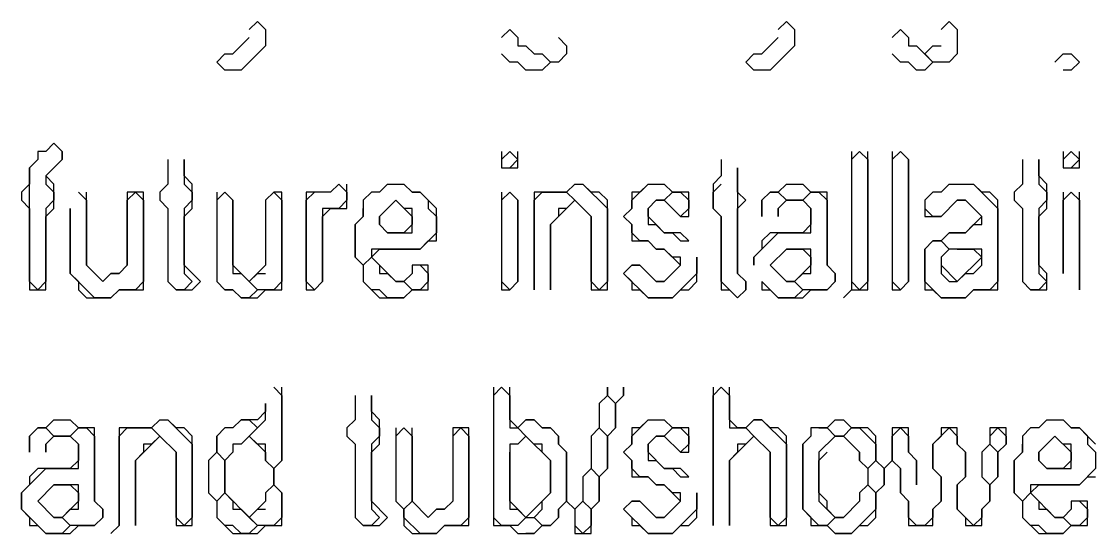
# Model space of a CAD drawing. Header units: metres. Extents: x 29 to 985, y 15 to 633.
# Drawn here: x 257.65 to 283.43, y 79.41 to 91.76 of the extents above; entities that cross this region are included whole.
import ezdxf

# ---------------------------------------------------------------- set-up
doc = ezdxf.new("R2010")
doc.units = ezdxf.units.M
doc.layers.add('ORIGINAL_DRAWING', color=8, linetype='CONTINUOUS')

msp = doc.modelspace()

# ---------------------------------------------------------------- linework, layer by layer
at = {"layer": 'ORIGINAL_DRAWING'}
for points in [[(263.137, 91.569), (263.333, 91.765), (263.529, 91.569), (263.529, 91.176), (262.941, 90.588), (262.549, 90.588), (262.353, 90.784), (262.549, 90.98), (262.745, 90.98), (263.137, 91.373)], [(269.216, 91.373), (269.412, 91.569), (269.608, 91.373), (269.608, 91.176), (269.804, 91.176), (270, 90.98), (270.196, 90.98), (270.392, 90.784), (270.196, 90.588), (269.804, 90.588), (269.608, 90.784), (269.412, 90.784), (269.216, 90.98)], [(275.882, 91.569), (276.078, 91.765), (276.275, 91.569), (276.275, 91.176), (275.686, 90.588), (275.294, 90.588), (275.098, 90.784), (275.294, 90.98), (275.49, 90.98), (275.882, 91.373)], [(278.627, 91.373), (278.824, 91.569), (279.02, 91.373), (279.02, 91.176), (279.216, 91.176), (279.608, 90.784), (279.412, 90.588), (279.216, 90.588), (279.02, 90.784), (278.824, 90.784), (278.627, 90.98)], [(279.804, 91.569), (280, 91.765), (280.196, 91.569), (280.196, 90.98), (280, 90.784), (279.608, 90.784), (279.412, 90.98), (279.608, 91.176), (279.804, 91.176)], [(270.588, 91.373), (270.784, 91.176), (270.784, 90.98), (270.588, 90.784), (270.392, 90.784), (270.196, 90.98)], [(282.549, 90.784), (282.745, 90.98), (282.941, 90.98), (283.137, 90.784), (282.941, 90.588), (282.745, 90.588)], [(258.431, 88.824), (258.235, 88.627), (258.039, 88.627), (258.039, 88.431), (257.843, 88.235), (257.843, 87.843), (257.647, 87.647), (257.647, 87.451), (257.843, 87.255), (257.843, 85.294), (258.235, 85.294), (258.235, 87.059), (258.431, 87.255), (258.431, 87.843), (258.235, 88.039), (258.627, 88.431), (258.627, 88.627)], [(258.431, 88.824), (258.627, 88.627), (258.627, 88.431), (258.235, 88.039), (258.235, 87.843), (258.431, 87.647), (258.431, 87.451), (258.235, 87.255), (258.235, 85.49), (258.039, 85.294), (257.843, 85.49), (257.843, 88.235)], [(269.216, 88.431), (269.412, 88.627), (269.608, 88.431), (269.412, 88.235)], [(269.216, 88.627), (269.216, 88.235), (269.608, 88.235), (269.608, 88.627)], [(277.647, 88.627), (277.647, 85.294), (277.451, 85.098), (277.647, 85.294), (278.039, 85.294), (278.039, 88.627)], [(277.647, 88.431), (277.843, 88.627), (278.039, 88.431), (278.039, 85.49), (277.843, 85.294), (277.647, 85.49)], [(278.627, 88.431), (278.824, 88.627), (279.02, 88.431), (279.02, 85.49), (278.824, 85.294), (278.627, 85.49)], [(278.627, 88.627), (278.627, 85.294), (278.824, 85.294), (279.02, 85.49), (279.02, 88.431), (278.824, 88.627)], [(282.745, 88.431), (282.941, 88.627), (283.137, 88.431), (282.941, 88.235)], [(282.745, 88.627), (282.745, 88.235), (283.137, 88.235), (283.137, 88.627)], [(261.176, 88.431), (261.176, 87.843), (260.98, 87.647), (260.98, 87.451), (261.176, 87.255), (261.176, 85.49), (261.373, 85.294), (261.765, 85.294), (261.961, 85.49), (261.569, 85.882), (261.569, 87.059), (261.765, 87.255), (261.765, 87.843), (261.569, 88.039), (261.569, 88.431), (261.569, 87.843), (261.765, 87.647), (261.765, 87.451), (261.569, 87.255), (261.569, 85.686), (261.765, 85.49), (261.569, 85.294), (261.373, 85.294), (261.176, 85.49)], [(274.51, 88.431), (274.51, 88.039), (274.314, 87.843), (274.314, 87.255), (274.51, 87.059), (274.51, 85.294), (274.706, 85.294), (274.902, 85.098), (275.098, 85.294), (275.098, 85.49), (274.902, 85.686), (274.902, 87.255), (275.098, 87.451), (274.902, 87.647), (274.902, 88.235), (274.902, 85.686), (275.098, 85.49), (275.098, 85.294), (274.902, 85.098), (274.51, 85.49), (274.51, 87.059), (274.314, 87.255), (274.314, 87.647), (274.51, 87.843)], [(281.765, 88.431), (281.765, 87.843), (281.569, 87.647), (281.569, 87.451), (281.765, 87.255), (281.765, 85.49), (281.961, 85.294), (282.353, 85.294), (282.353, 85.686), (282.157, 85.882), (282.157, 87.059), (282.353, 87.255), (282.353, 87.843), (282.157, 88.039), (282.157, 88.431), (282.157, 87.843), (282.353, 87.647), (282.353, 87.451), (282.157, 87.255), (282.157, 85.686), (282.353, 85.49), (282.157, 85.294), (281.961, 85.294), (281.765, 85.49)], [(265.098, 87.647), (265.294, 87.843), (265.49, 87.647), (265.49, 87.451), (265.294, 87.255), (264.902, 87.255), (264.902, 85.49), (264.706, 85.294), (264.51, 85.49), (264.51, 87.451), (264.706, 87.647)], [(265.294, 87.843), (265.098, 87.647), (264.51, 87.647), (264.51, 85.294), (264.706, 85.294), (264.902, 85.49), (264.902, 87.059), (265.098, 87.255), (265.49, 87.255), (265.49, 87.843)], [(266.471, 87.843), (266.863, 87.843), (267.059, 87.647), (267.255, 87.647), (267.451, 87.451), (267.451, 87.255), (267.647, 87.059), (267.647, 86.667), (267.255, 86.275), (266.078, 86.275), (266.078, 86.078), (265.882, 85.882), (265.686, 86.078), (265.686, 86.863), (265.882, 87.059), (265.882, 87.255)], [(266.471, 87.843), (266.275, 87.647), (266.078, 87.647), (265.882, 87.451), (265.882, 87.059), (265.686, 86.863), (265.686, 86.078), (265.882, 85.882), (265.882, 85.49), (266.275, 85.098), (266.863, 85.098), (267.059, 85.294), (267.451, 85.294), (267.451, 85.882), (267.059, 85.882), (267.059, 85.686), (266.863, 85.49), (266.667, 85.49), (266.078, 86.078), (266.275, 86.275), (267.255, 86.275), (267.451, 86.471), (267.647, 86.471), (267.647, 87.255), (267.255, 87.647), (267.059, 87.647), (266.863, 87.843)], [(270.98, 87.843), (270.784, 87.647), (270, 87.647), (270, 85.294), (270, 87.451), (270.196, 87.647), (270.784, 87.647), (270.98, 87.451), (270.784, 87.255), (270.588, 87.255), (270.588, 87.059), (270.392, 86.863), (270.392, 85.294), (270.392, 86.863), (270.98, 87.451), (271.373, 87.059), (271.373, 85.294), (271.765, 85.294), (271.765, 87.451), (271.569, 87.647), (271.373, 87.647), (271.176, 87.843)], [(270.784, 87.647), (270.98, 87.843), (271.176, 87.843), (271.765, 87.255), (271.765, 85.49), (271.569, 85.294), (271.373, 85.49), (271.373, 87.059)], [(272.745, 87.843), (272.549, 87.647), (272.353, 87.647), (272.353, 87.255), (272.157, 87.059), (272.353, 86.863), (272.353, 86.471), (272.745, 86.471), (272.941, 86.275), (273.137, 86.275), (273.529, 85.882), (273.137, 85.49), (272.941, 85.49), (272.549, 85.882), (272.353, 85.882), (272.157, 85.686), (272.353, 85.49), (272.353, 85.294), (272.549, 85.294), (272.745, 85.098), (273.333, 85.098), (273.529, 85.294), (273.725, 85.294), (273.922, 85.49), (273.922, 86.078), (273.922, 85.686), (273.333, 85.098), (272.745, 85.098), (272.157, 85.686), (272.353, 85.882), (272.549, 85.882), (272.941, 85.49), (273.137, 85.49), (273.529, 85.882), (273.529, 86.078), (273.333, 86.078), (273.137, 86.275), (272.941, 86.275), (272.745, 86.471), (272.549, 86.471), (272.353, 86.667), (272.353, 86.863), (272.157, 87.059), (272.353, 87.255), (272.353, 87.451), (272.745, 87.843), (273.137, 87.843), (273.333, 87.647), (273.137, 87.451), (272.941, 87.451), (272.745, 87.255), (272.745, 86.863), (272.941, 86.863), (273.137, 86.667), (273.333, 86.667), (273.529, 86.471), (273.725, 86.471), (273.529, 86.667), (273.137, 86.667), (272.745, 87.059), (272.745, 87.255), (272.941, 87.451), (273.137, 87.451), (273.529, 87.059), (273.725, 87.059), (273.725, 87.647), (273.333, 87.647), (273.137, 87.843)], [(276.078, 87.843), (275.882, 87.647), (275.686, 87.647), (275.49, 87.451), (275.49, 87.059), (275.49, 87.451), (275.686, 87.647), (275.882, 87.647), (276.078, 87.451), (275.882, 87.255), (275.882, 87.059), (275.882, 87.255), (276.078, 87.451), (276.471, 87.451), (276.667, 87.255), (276.667, 86.863), (276.471, 86.667), (275.686, 86.667), (275.49, 86.471), (275.49, 86.275), (275.294, 86.078), (275.294, 85.882), (275.294, 86.078), (275.882, 86.667), (276.667, 86.667), (276.667, 87.255), (276.471, 87.451), (276.667, 87.647), (276.863, 87.647), (277.059, 87.451), (277.059, 85.882), (277.255, 85.686), (277.255, 85.49), (277.059, 85.294), (276.471, 85.294), (276.275, 85.49), (276.471, 85.686), (276.667, 85.686), (276.667, 86.275), (276.078, 86.275), (275.686, 85.882), (276.078, 85.49), (276.275, 85.49), (276.471, 85.294), (276.275, 85.098), (275.882, 85.098), (275.49, 85.49), (275.49, 85.294), (275.686, 85.294), (275.882, 85.098), (276.471, 85.098), (276.667, 85.294), (277.059, 85.294), (277.255, 85.49), (277.255, 85.686), (277.059, 85.882), (277.059, 87.647), (276.667, 87.647), (276.471, 87.843)], [(275.882, 87.647), (276.078, 87.843), (276.471, 87.843), (276.667, 87.647), (276.471, 87.451), (276.078, 87.451)], [(280, 87.843), (280.588, 87.843), (281.176, 87.255), (281.176, 85.49), (280.98, 85.294), (280.588, 85.294), (280.392, 85.098), (279.804, 85.098), (279.412, 85.49), (279.412, 86.275), (279.608, 86.471), (279.804, 86.471), (280, 86.275), (279.804, 86.078), (279.804, 85.686), (280, 85.49), (280.196, 85.49), (280.392, 85.686), (280.588, 85.686), (280.784, 85.882), (280.784, 86.275), (280, 86.275), (279.804, 86.471), (280, 86.667), (280.392, 86.667), (280.588, 86.863), (280.784, 86.863), (280.784, 87.059), (280.392, 87.451), (280.196, 87.451), (279.804, 87.059), (279.608, 87.059), (279.412, 87.255)], [(280, 87.843), (279.804, 87.647), (279.608, 87.647), (279.412, 87.451), (279.412, 87.059), (279.804, 87.059), (280.196, 87.451), (280.392, 87.451), (280.784, 87.059), (280.392, 86.667), (280, 86.667), (279.804, 86.471), (279.608, 86.471), (279.412, 86.275), (279.412, 85.294), (279.608, 85.294), (279.804, 85.098), (280.392, 85.098), (280.588, 85.294), (281.176, 85.294), (281.176, 87.451), (280.98, 87.647), (280.784, 87.647), (280.588, 87.843)], [(259.02, 87.647), (259.216, 87.451), (259.216, 85.882), (259.608, 85.49), (259.804, 85.686), (260, 85.686), (260.196, 85.882), (260.196, 87.451), (260.392, 87.647), (260.588, 87.451), (260.588, 85.49), (260.392, 85.294), (260, 85.294), (259.804, 85.098), (259.412, 85.098), (258.824, 85.686), (258.824, 87.255), (258.824, 85.686), (259.02, 85.49), (259.02, 85.294), (259.216, 85.098), (259.804, 85.098), (260, 85.294), (260.588, 85.294), (260.588, 87.647), (260.196, 87.647), (260.196, 85.882), (260, 85.686), (259.804, 85.686), (259.608, 85.49), (259.216, 85.882), (259.216, 87.647)], [(262.353, 87.451), (262.549, 87.647), (262.745, 87.451), (262.745, 85.686), (262.941, 85.686), (263.333, 85.294), (263.137, 85.098), (262.941, 85.098), (262.745, 85.294), (262.549, 85.294), (262.353, 85.49)], [(262.353, 87.647), (262.353, 85.49), (262.549, 85.294), (262.745, 85.294), (262.941, 85.098), (263.333, 85.098), (263.529, 85.294), (263.922, 85.294), (263.922, 87.647), (263.725, 87.647), (263.529, 87.451), (263.529, 85.882), (263.137, 85.49), (262.745, 85.882), (262.745, 87.451), (262.549, 87.647)], [(263.529, 87.451), (263.725, 87.647), (263.922, 87.451), (263.922, 85.49), (263.725, 85.294), (263.333, 85.294), (263.137, 85.49), (263.333, 85.686), (263.529, 85.686)], [(266.667, 87.451), (267.059, 87.059), (267.059, 86.863), (266.863, 86.667), (266.471, 86.667), (266.275, 86.863), (266.275, 87.059)], [(266.667, 87.451), (266.275, 87.059), (266.275, 86.863), (266.471, 86.667), (267.059, 86.667), (267.059, 87.255), (266.863, 87.255)], [(269.216, 87.451), (269.412, 87.647), (269.608, 87.451), (269.608, 85.49), (269.412, 85.294), (269.216, 85.49)], [(269.216, 87.647), (269.216, 85.294), (269.412, 85.294), (269.608, 85.49), (269.608, 87.451), (269.412, 87.647)], [(273.137, 87.451), (273.333, 87.647), (273.529, 87.647), (273.725, 87.451), (273.725, 87.255), (273.529, 87.059)], [(282.745, 87.647), (282.745, 85.686), (282.745, 87.451), (282.941, 87.647), (283.137, 87.451), (283.137, 85.294), (283.137, 87.647)], [(276.078, 86.275), (276.471, 86.275), (276.667, 86.078), (276.667, 85.882), (276.275, 85.49), (276.078, 85.49), (275.686, 85.882)], [(280.196, 86.275), (280.588, 86.275), (280.784, 86.078), (280.196, 85.49), (279.804, 85.882)], [(265.882, 85.882), (266.078, 86.078), (266.275, 85.882), (266.275, 85.686), (266.471, 85.686), (266.667, 85.49), (266.863, 85.49), (267.059, 85.294), (266.863, 85.098), (266.471, 85.098), (266.275, 85.294), (266.078, 85.294), (265.882, 85.49)], [(267.255, 85.882), (267.451, 85.686), (267.451, 85.49), (267.255, 85.294), (267.059, 85.294), (266.863, 85.49)], [(263.725, 82.941), (263.922, 82.745), (263.922, 81.176), (263.725, 80.98), (263.529, 81.176), (263.529, 81.569), (263.333, 81.569), (263.137, 81.765), (263.529, 82.157), (263.529, 82.549), (263.529, 82.353), (263.333, 82.157), (262.941, 82.157), (262.745, 81.961), (262.549, 81.961), (262.353, 81.765), (262.353, 81.373), (262.157, 81.176), (262.157, 80.392), (262.353, 80.196), (262.353, 79.804), (262.745, 79.412), (263.333, 79.412), (263.529, 79.608), (263.922, 79.608), (263.922, 80.392), (263.725, 80.588), (263.725, 80.98), (263.922, 81.176), (263.922, 82.941)], [(269.02, 82.745), (269.216, 82.941), (269.412, 82.745), (269.412, 81.961), (269.608, 81.961), (269.804, 81.765), (269.608, 81.569), (269.412, 81.569), (269.412, 80), (269.608, 80), (269.804, 79.804), (269.608, 79.608), (269.216, 79.608), (269.02, 79.804)], [(269.02, 82.941), (269.02, 79.608), (269.412, 79.608), (269.608, 79.412), (270, 79.412), (270.196, 79.608), (270.392, 79.608), (270.588, 79.804), (270.588, 80), (270.784, 80.196), (270.98, 80), (270.98, 79.412), (271.373, 79.412), (271.373, 80), (271.569, 80.196), (271.569, 80.784), (271.765, 80.98), (271.765, 81.765), (271.961, 81.961), (271.961, 82.549), (272.157, 82.745), (272.157, 82.941), (272.157, 82.745), (271.961, 82.549), (271.765, 82.745), (271.765, 82.941), (271.765, 82.745), (271.569, 82.549), (271.569, 81.961), (271.373, 81.765), (271.373, 80.98), (271.176, 80.784), (271.176, 80.196), (270.98, 80), (270.784, 80.196), (270.784, 81.373), (270.588, 81.569), (270.588, 81.765), (270.392, 81.961), (270.196, 81.961), (270, 82.157), (269.804, 82.157), (269.608, 81.961), (269.412, 82.157), (269.412, 82.941)], [(274.314, 82.941), (274.314, 79.608), (274.314, 82.745), (274.51, 82.941), (274.706, 82.745), (274.706, 81.961), (275.098, 81.961), (275.294, 81.765), (275.098, 81.569), (274.902, 81.569), (274.902, 81.373), (274.706, 81.176), (274.706, 79.608), (274.706, 81.176), (275.294, 81.765), (275.686, 81.373), (275.686, 79.608), (276.078, 79.608), (276.078, 81.765), (275.882, 81.961), (275.686, 81.961), (275.49, 82.157), (275.294, 82.157), (275.098, 81.961), (274.902, 81.961), (274.706, 82.157), (274.706, 82.941)], [(265.686, 82.745), (265.686, 82.157), (265.49, 81.961), (265.49, 81.765), (265.686, 81.569), (265.686, 79.804), (265.882, 79.608), (266.275, 79.608), (266.471, 79.804), (266.078, 80.196), (266.078, 81.373), (266.275, 81.569), (266.275, 82.157), (266.078, 82.353), (266.078, 82.745), (266.078, 82.157), (266.275, 81.961), (266.275, 81.765), (266.078, 81.569), (266.078, 80), (266.275, 79.804), (266.078, 79.608), (265.882, 79.608), (265.686, 79.804)], [(271.569, 82.549), (271.765, 82.745), (271.961, 82.549), (271.961, 81.961), (271.765, 81.765), (271.569, 81.961)], [(258.431, 82.157), (258.235, 81.961), (258.039, 81.961), (257.843, 81.765), (257.843, 81.373), (257.843, 81.765), (258.039, 81.961), (258.235, 81.961), (258.431, 81.765), (258.235, 81.569), (258.235, 81.373), (258.235, 81.569), (258.431, 81.765), (258.824, 81.765), (259.02, 81.569), (259.02, 81.176), (258.824, 80.98), (258.039, 80.98), (257.843, 80.784), (257.843, 80.588), (257.647, 80.392), (257.647, 80), (257.843, 79.804), (257.843, 79.608), (258.039, 79.608), (258.235, 79.412), (258.824, 79.412), (259.02, 79.608), (259.412, 79.608), (259.608, 79.804), (259.608, 80), (259.412, 80.196), (259.412, 81.961), (259.02, 81.961), (258.824, 82.157)], [(258.235, 81.961), (258.431, 82.157), (258.824, 82.157), (259.02, 81.961), (258.824, 81.765), (258.431, 81.765)], [(260.98, 82.157), (260.784, 81.961), (260, 81.961), (260, 79.608), (259.804, 79.412), (260, 79.608), (260, 81.765), (260.196, 81.961), (260.784, 81.961), (260.98, 81.765), (260.784, 81.569), (260.588, 81.569), (260.588, 81.373), (260.392, 81.176), (260.392, 79.608), (260.392, 81.176), (260.98, 81.765), (261.373, 81.373), (261.373, 79.608), (261.765, 79.608), (261.765, 81.765), (261.569, 81.961), (261.373, 81.961), (261.176, 82.157)], [(260.784, 81.961), (260.98, 82.157), (261.176, 82.157), (261.765, 81.569), (261.765, 79.804), (261.569, 79.608), (261.373, 79.804), (261.373, 81.373)], [(262.745, 81.961), (262.941, 82.157), (263.137, 82.157), (263.333, 81.961), (262.941, 81.569), (262.745, 81.569), (262.745, 81.373), (262.549, 81.176), (262.353, 81.373), (262.353, 81.765), (262.549, 81.961)], [(269.608, 81.961), (269.804, 82.157), (270, 82.157), (270.196, 81.961), (270.392, 81.961), (270.588, 81.765), (270.588, 81.569), (270.784, 81.373), (270.784, 80.196), (270.588, 80), (270.588, 79.804), (270.392, 79.608), (270.196, 79.608), (270, 79.804), (270.196, 80), (270.196, 80.196), (270.392, 80.392), (270.392, 81.176), (270.196, 81.373), (270.196, 81.569), (270, 81.569)], [(272.745, 82.157), (272.549, 81.961), (272.353, 81.961), (272.353, 81.569), (272.157, 81.373), (272.353, 81.176), (272.353, 80.784), (272.745, 80.784), (272.941, 80.588), (273.137, 80.588), (273.529, 80.196), (273.137, 79.804), (272.941, 79.804), (272.549, 80.196), (272.353, 80.196), (272.157, 80), (272.353, 79.804), (272.353, 79.608), (272.549, 79.608), (272.745, 79.412), (273.333, 79.412), (273.529, 79.608), (273.725, 79.608), (273.922, 79.804), (273.922, 80.392), (273.922, 80), (273.333, 79.412), (272.745, 79.412), (272.157, 80), (272.353, 80.196), (272.549, 80.196), (272.941, 79.804), (273.137, 79.804), (273.529, 80.196), (273.529, 80.392), (273.333, 80.392), (273.137, 80.588), (272.941, 80.588), (272.745, 80.784), (272.549, 80.784), (272.353, 80.98), (272.353, 81.176), (272.157, 81.373), (272.353, 81.569), (272.353, 81.765), (272.745, 82.157), (273.137, 82.157), (273.333, 81.961), (273.137, 81.765), (272.941, 81.765), (272.745, 81.569), (272.745, 81.176), (272.941, 81.176), (273.137, 80.98), (273.333, 80.98), (273.529, 80.784), (273.725, 80.784), (273.529, 80.98), (273.137, 80.98), (272.745, 81.373), (272.745, 81.569), (272.941, 81.765), (273.137, 81.765), (273.529, 81.373), (273.725, 81.373), (273.725, 81.961), (273.333, 81.961), (273.137, 82.157)], [(275.098, 81.961), (275.294, 82.157), (275.49, 82.157), (276.078, 81.569), (276.078, 79.804), (275.882, 79.608), (275.686, 79.804), (275.686, 81.373)], [(277.255, 82.157), (277.059, 81.961), (276.667, 81.961), (276.667, 81.765), (276.471, 81.569), (276.471, 80), (276.667, 79.804), (276.667, 79.608), (277.059, 79.608), (277.255, 79.412), (277.647, 79.412), (277.843, 79.608), (278.039, 79.608), (278.235, 79.804), (278.235, 80.392), (278.431, 80.588), (278.431, 80.98), (278.627, 81.176), (278.824, 80.98), (278.824, 80.392), (279.02, 80.196), (279.02, 79.608), (279.608, 79.608), (279.608, 80), (279.804, 80.196), (279.804, 80.784), (279.608, 80.98), (279.608, 81.569), (280, 81.961), (280.196, 81.765), (280.196, 81.569), (280.392, 81.373), (280.392, 80.784), (280.196, 80.588), (280.196, 80), (280.392, 79.804), (280.392, 79.608), (280.784, 79.608), (280.784, 80), (280.98, 80.196), (280.98, 80.588), (281.176, 80.784), (281.176, 81.373), (281.373, 81.569), (281.373, 81.961), (280.98, 81.961), (280.98, 81.569), (280.784, 81.373), (280.784, 80.784), (280.98, 80.588), (280.98, 80.196), (280.784, 80), (280.784, 79.804), (280.588, 79.608), (280.196, 80), (280.196, 80.588), (280.392, 80.784), (280.392, 81.373), (280.196, 81.569), (280.196, 81.961), (279.804, 81.961), (279.804, 81.765), (279.608, 81.569), (279.608, 80.98), (279.804, 80.784), (279.804, 80.196), (279.608, 80), (279.608, 79.804), (279.412, 79.608), (279.216, 79.608), (279.02, 79.804), (279.02, 80.196), (278.824, 80.392), (278.824, 80.98), (278.627, 81.176), (278.627, 81.765), (278.824, 81.961), (279.02, 81.765), (279.02, 81.373), (279.216, 81.176), (279.216, 80.588), (279.216, 81.176), (279.02, 81.373), (279.02, 81.961), (278.627, 81.961), (278.627, 81.176), (278.431, 80.98), (278.235, 81.176), (278.235, 81.765), (278.039, 81.961), (277.647, 81.961), (277.451, 82.157)], [(277.059, 81.961), (277.255, 82.157), (277.451, 82.157), (277.647, 81.961), (277.451, 81.765), (277.255, 81.765)], [(282.353, 82.157), (282.745, 82.157), (282.941, 81.961), (283.137, 81.961), (283.333, 81.765), (283.333, 81.569), (283.529, 81.373), (283.529, 80.98), (283.137, 80.588), (281.961, 80.588), (281.961, 80.392), (281.765, 80.196), (281.569, 80.392), (281.569, 81.176), (281.765, 81.373), (281.765, 81.569)], [(282.353, 82.157), (282.157, 81.961), (281.961, 81.961), (281.765, 81.765), (281.765, 81.373), (281.569, 81.176), (281.569, 80.392), (281.765, 80.196), (281.765, 79.804), (282.157, 79.412), (282.745, 79.412), (282.941, 79.608), (283.333, 79.608), (283.333, 80.196), (282.941, 80.196), (282.941, 80), (282.745, 79.804), (282.549, 79.804), (281.961, 80.392), (282.157, 80.588), (283.137, 80.588), (283.333, 80.784), (283.529, 80.784)], [(283.529, 81.569), (283.137, 81.961), (282.941, 81.961), (282.745, 82.157)], [(258.824, 81.765), (259.02, 81.961), (259.216, 81.961), (259.412, 81.765), (259.412, 80.196), (259.608, 80), (259.608, 79.804), (259.412, 79.608), (258.824, 79.608), (258.627, 79.804), (258.824, 80), (259.02, 80), (259.02, 80.588), (258.431, 80.588), (258.039, 80.196), (258.431, 79.804), (258.627, 79.804), (258.824, 79.608), (258.627, 79.412), (258.235, 79.412), (257.647, 80), (257.647, 80.392), (258.235, 80.98), (259.02, 80.98), (259.02, 81.569)], [(263.137, 81.765), (263.529, 81.373), (263.529, 81.176), (263.725, 80.98), (263.725, 80.588), (263.529, 80.392), (263.529, 80.196), (263.137, 79.804), (262.549, 80.392), (262.549, 81.176)], [(266.667, 81.765), (266.863, 81.961), (267.059, 81.765), (267.059, 80.196), (266.863, 80), (266.667, 80.196)], [(266.667, 81.961), (266.667, 80.196), (266.863, 80), (266.863, 79.608), (267.059, 79.412), (267.647, 79.412), (267.843, 79.608), (268.431, 79.608), (268.431, 81.961), (268.039, 81.961), (268.039, 80.196), (267.843, 80), (267.647, 80), (267.451, 79.804), (267.059, 80.196), (267.059, 81.961)], [(268.039, 81.765), (268.235, 81.961), (268.431, 81.765), (268.431, 79.804), (268.235, 79.608), (267.843, 79.608), (267.647, 79.412), (267.255, 79.412), (266.863, 79.804), (266.863, 80), (267.059, 80.196), (267.451, 79.804), (267.647, 80), (267.843, 80), (268.039, 80.196)], [(269.804, 81.765), (270.392, 81.176), (270.392, 80.392), (269.804, 79.804), (269.412, 80.196), (269.412, 81.373)], [(271.373, 81.765), (271.569, 81.961), (271.765, 81.765), (271.765, 80.98), (271.569, 80.784), (271.373, 80.98)], [(273.137, 81.765), (273.333, 81.961), (273.529, 81.961), (273.725, 81.765), (273.725, 81.569), (273.529, 81.373)], [(276.863, 81.961), (277.059, 81.961), (277.255, 81.765), (276.863, 81.373), (276.863, 80.196), (277.255, 79.804), (277.059, 79.608), (276.863, 79.608), (276.471, 80), (276.471, 81.569)], [(277.059, 81.569), (277.255, 81.765), (277.451, 81.765), (277.843, 81.373), (277.843, 81.176), (278.039, 80.98), (278.039, 80.588), (277.843, 80.392), (277.843, 80.196), (277.451, 79.804), (277.255, 79.804), (277.059, 80), (277.059, 80.196), (276.863, 80.392), (276.863, 81.176), (277.059, 81.373)], [(277.451, 81.765), (277.647, 81.961), (277.843, 81.961), (278.235, 81.569), (278.235, 81.176), (278.039, 80.98), (277.843, 81.176), (277.843, 81.373)], [(280.98, 81.765), (281.176, 81.961), (281.373, 81.765), (281.373, 81.569), (281.176, 81.373), (280.98, 81.569)], [(282.549, 81.765), (282.941, 81.373), (282.941, 81.176), (282.745, 80.98), (282.353, 80.98), (282.157, 81.176), (282.157, 81.373)], [(282.549, 81.765), (282.157, 81.373), (282.157, 81.176), (282.353, 80.98), (282.941, 80.98), (282.941, 81.569), (282.745, 81.569)], [(280.784, 81.373), (280.98, 81.569), (281.176, 81.373), (281.176, 80.784), (280.98, 80.588), (280.784, 80.784)], [(262.157, 81.176), (262.353, 81.373), (262.549, 81.176), (262.549, 80.392), (262.353, 80.196), (262.157, 80.392)], [(271.176, 80.784), (271.373, 80.98), (271.569, 80.784), (271.569, 80.196), (271.373, 80), (271.176, 80.196)], [(278.039, 80.98), (278.235, 81.176), (278.431, 80.98), (278.431, 80.588), (278.235, 80.392), (278.039, 80.588)], [(258.431, 80.588), (258.824, 80.588), (259.02, 80.392), (259.02, 80.196), (258.627, 79.804), (258.431, 79.804), (258.039, 80.196)], [(263.529, 80.392), (263.725, 80.588), (263.922, 80.392), (263.922, 79.804), (263.725, 79.608), (263.333, 79.608), (263.137, 79.804), (263.333, 80), (263.529, 80)], [(277.843, 80.392), (278.039, 80.588), (278.235, 80.392), (278.235, 80), (277.647, 79.412), (277.255, 79.412), (277.059, 79.608), (277.255, 79.804), (277.451, 79.804), (277.843, 80.196)], [(262.353, 80.196), (262.549, 80.392), (262.745, 80.196), (262.745, 80), (262.941, 80), (263.333, 79.608), (263.137, 79.412), (262.941, 79.412), (262.745, 79.608), (262.549, 79.608), (262.353, 79.804)], [(270.98, 80), (271.176, 80.196), (271.373, 80), (271.373, 79.608), (271.176, 79.412), (270.98, 79.608)], [(281.765, 80.196), (281.961, 80.392), (282.157, 80.196), (282.157, 80), (282.353, 80), (282.549, 79.804), (282.745, 79.804), (282.941, 79.608), (282.745, 79.412), (282.353, 79.412), (282.157, 79.608), (281.961, 79.608), (281.765, 79.804)], [(283.137, 80.196), (283.333, 80), (283.333, 79.804), (283.137, 79.608), (282.941, 79.608), (282.745, 79.804)], [(269.608, 79.608), (269.804, 79.804), (270, 79.804), (270.196, 79.608), (270, 79.412), (269.804, 79.412)]]:
    msp.add_lwpolyline(points, dxfattribs=at)

doc.saveas('drawing.dxf')
